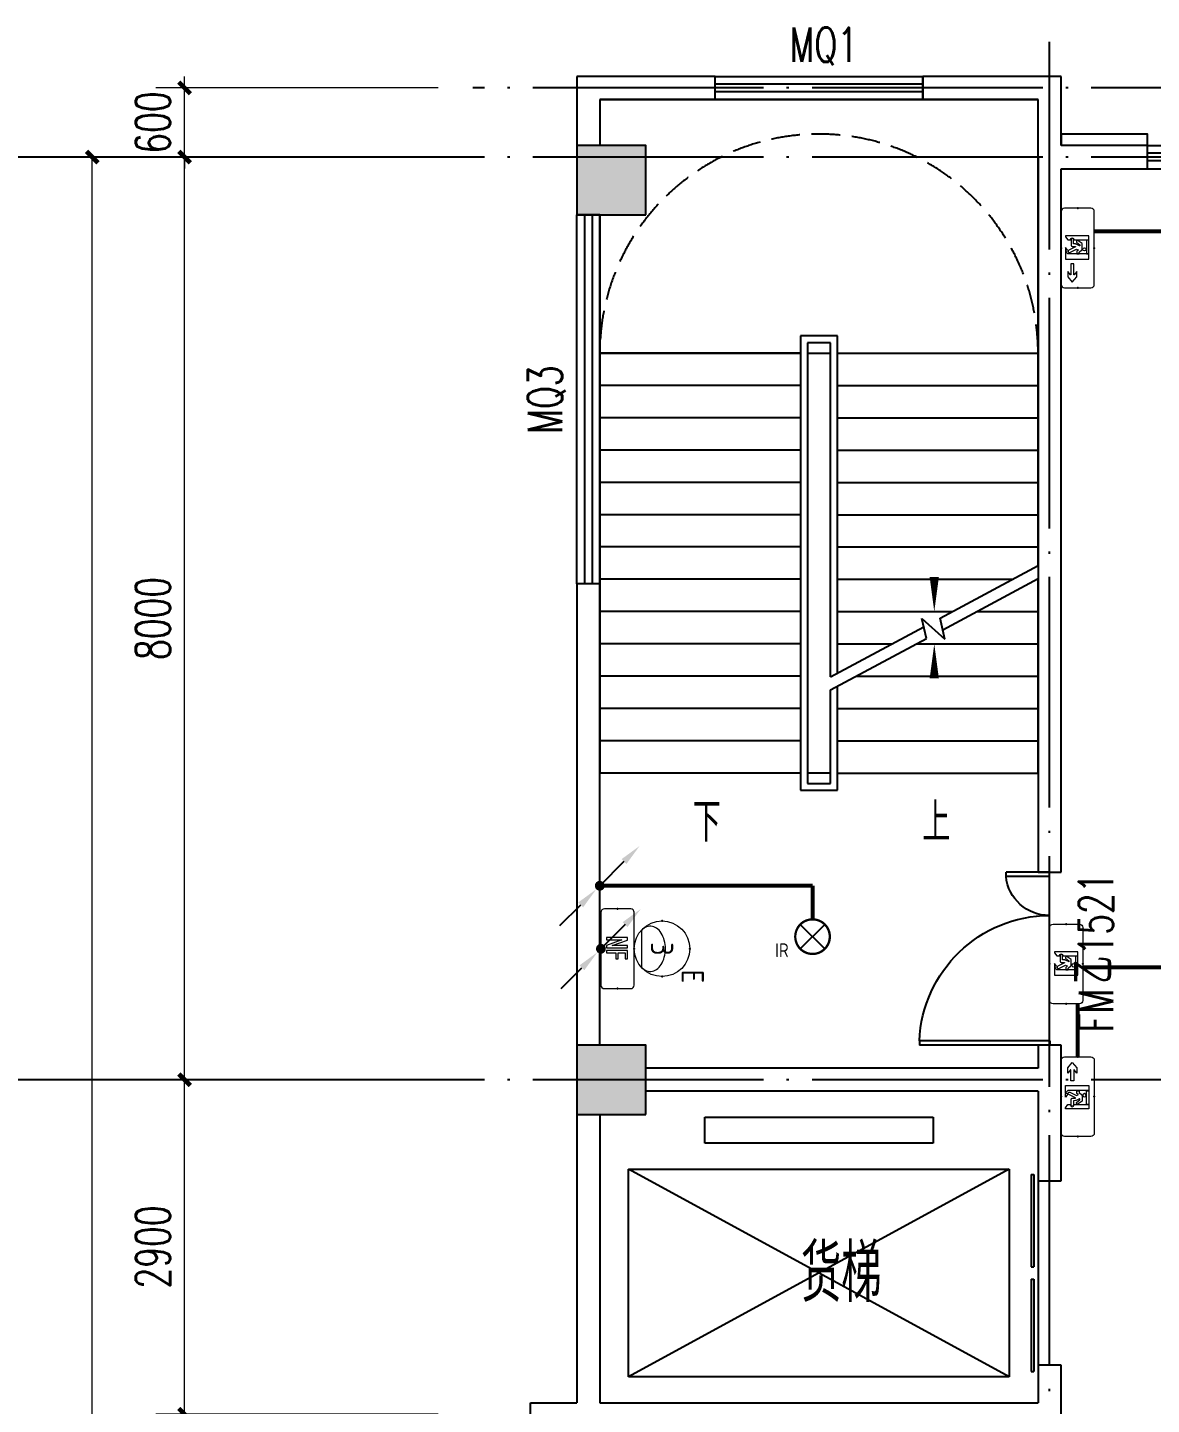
# Model space of a CAD drawing. Extents: x -124594 to 516503, y -3148 to 203159.
# Drawn here: x 264496 to 274241, y 107976 to 119915 of the extents above; entities that cross this region are included whole.
import ezdxf
from ezdxf.enums import TextEntityAlignment as Align

# ---------------------------------------------------------------- set-up
doc = ezdxf.new("R2010")
doc.units = 0
doc.header["$LTSCALE"] = 1000
doc.header["$MEASUREMENT"] = 0
doc.linetypes.add('DASH', pattern=[0.35, 0.25, -0.1])
doc.linetypes.add('DOTE', pattern=[2.42, 2, -0.2, 0.02, -0.2])
for name, color, linetype in [('AXIS', 3, 'Continuous'), ('COLUMN', 9, 'Continuous'), ('DIM_SYMB', 3, 'Continuous'), ('DOOR_FIRE', 4, 'Continuous'), ('DOOR_FIRE_TEXT', 7, 'Continuous'), ('EQUIP-消防', 3, 'Continuous'), ('EQUIP-照明', 3, 'Continuous'), ('J-AXIS-轴线', 1, 'DOTE'), ('J-DOOR-窗', 8, 'Continuous'), ('J-DOOR-门', 8, 'Continuous'), ('J-STAIR-楼梯', 142, 'Continuous'), ('J-STAIR-电梯', 142, 'Continuous'), ('J-WALL-墙体', 2, 'Continuous'), ('LWIRE', 4, 'Continuous'), ('PUB_HATCH', 8, 'Continuous'), ('PUB_TEXT', 7, 'Continuous'), ('WINDOW_TEXT', 7, 'Continuous'), ('WIRE-应急', 1, 'DASH'), ('WIRE-照明', 1, 'Continuous'), ('装饰柱', 7, 'Continuous')]:
    doc.layers.add(name, color=color, linetype=linetype)
doc.layers.add('建筑底图', color=8, linetype='Continuous', lineweight=5)
doc.styles.add('_TCH_DIM', font='SIMPLEX', dxfattribs={"bigfont": 'GBCBIG'})
doc.styles.add('_TCH_DIM_T3', font='SIMPLEX', dxfattribs={"width": 0.705882, "bigfont": 'GBCBIG'})
doc.styles.add('_TCH_WINDOW', font='SIMPLEX', dxfattribs={"height": 3.5, "bigfont": 'GBCBIG'})
doc.styles.add('_TEL_ATTDEF', font='GBENOR', dxfattribs={"width": 0.8, "height": 3, "bigfont": 'GBCBIG'})
doc.styles.add('_TEL_DIM', font='SIMPLEX', dxfattribs={"width": 0.8, "height": 3.5, "bigfont": 'HZTXT'})
doc.styles.add('HZ', font='simplex.shx', dxfattribs={"width": 0.7, "bigfont": 'hztxt.shx'})
doc.styles.get("Standard").update_dxf_attribs({"font": 'gbenor.shx', "bigfont": 'gbcbig.shx'})
doc.dimstyles.new('_TCH_ARCH&&100', dxfattribs={"dimtxt": 297.5, "dimasz": 100, "dimexe": 250, "dimexo": 300, "dimgap": 126.25, "dimtad": 1, "dimdec": 0, "dimzin": 0, "dimdsep": 46, "dimtxsty": '_TCH_DIM_T3', "dimblk": 'ARCHTICK', "dimcen": 0.09, "dimclrt": 7, "dimazin": 2, "dimtfac": 1, "dimtdec": 0, "dimtix": 1, "dimtmove": 2, "dimatfit": 3, "dimfxl": 1, "dimtolj": 1, "dimtzin": 0, "dimarcsym": 0})

# ---------------------------------------------------------------- blocks, each defined once
blk = doc.blocks.new('_ArchTick')
at = {"color": 0, "linetype": 'ByBlock', "const_width": 0.4}
blk.add_lwpolyline([(-0.5, -0.5), (0.5, 0.5)], dxfattribs=at)
blk = doc.blocks.new('*D240')
at = {"layer": 'AXIS', "color": 0, "lineweight": -2, "transparency": 16777216}
for p, q in [((268058, 118791), (264808, 118791)), ((265058, 94791), (265058, 118791)), ((268058, 94791), (264808, 94791))]:
    blk.add_line(p, q, dxfattribs=at)
at = {"layer": 'Defpoints', "color": 0, "transparency": 16777216}
for p in [(265058, 118791), (268358, 118791), (268358, 94791)]:
    blk.add_point(p, dxfattribs=at)
at = {"layer": 'AXIS', "color": 0, "lineweight": -2, "transparency": 16777216, "xscale": 100, "yscale": 100, "zscale": 100}
for p, rotation in [((265058, 118791), 90), ((265058, 94791), 270)]:
    blk.add_blockref('_ArchTick', p, dxfattribs=dict(at, rotation=rotation))
at = {"layer": 'AXIS', "color": 7, "transparency": 16777216, "insert": (264783, 106791), "char_height": 297.5, "attachment_point": 5, "rotation": 90, "style": '_TCH_DIM_T3'}
blk.add_mtext('\\A1;24000', dxfattribs=at)
blk = doc.blocks.new('*D245')
at = {"layer": 'AXIS', "color": 0, "lineweight": -2, "transparency": 16777216}
for p, q in [((268058, 110791), (265608, 110791)), ((265858, 107891), (265858, 110791)), ((268058, 107891), (265608, 107891))]:
    blk.add_line(p, q, dxfattribs=at)
at = {"layer": 'Defpoints', "color": 0, "transparency": 16777216}
for p in [(265858, 110791), (268358, 110791), (268358, 107891)]:
    blk.add_point(p, dxfattribs=at)
at = {"layer": 'AXIS', "color": 0, "lineweight": -2, "transparency": 16777216, "xscale": 100, "yscale": 100, "zscale": 100}
for p, rotation in [((265858, 110791), 90), ((265858, 107891), 270)]:
    blk.add_blockref('_ArchTick', p, dxfattribs=dict(at, rotation=rotation))
at = {"layer": 'AXIS', "color": 7, "transparency": 16777216, "insert": (265583, 109341), "char_height": 297.5, "attachment_point": 5, "rotation": 90, "style": '_TCH_DIM_T3'}
blk.add_mtext('\\A1;2900', dxfattribs=at)
blk = doc.blocks.new('*D246')
at = {"layer": 'AXIS', "color": 0, "lineweight": -2, "transparency": 16777216}
for p, q in [((268058, 118791), (265608, 118791)), ((265858, 110791), (265858, 118791)), ((268058, 110791), (265608, 110791))]:
    blk.add_line(p, q, dxfattribs=at)
at = {"layer": 'Defpoints', "color": 0, "transparency": 16777216}
for p in [(265858, 118791), (268358, 118791), (268358, 110791)]:
    blk.add_point(p, dxfattribs=at)
at = {"layer": 'AXIS', "color": 0, "lineweight": -2, "transparency": 16777216, "xscale": 100, "yscale": 100, "zscale": 100}
for p, rotation in [((265858, 118791), 90), ((265858, 110791), 270)]:
    blk.add_blockref('_ArchTick', p, dxfattribs=dict(at, rotation=rotation))
at = {"layer": 'AXIS', "color": 7, "transparency": 16777216, "insert": (265583, 114791), "char_height": 297.5, "attachment_point": 5, "rotation": 90, "style": '_TCH_DIM_T3'}
blk.add_mtext('\\A1;8000', dxfattribs=at)
blk = doc.blocks.new('*D247')
at = {"layer": 'AXIS', "color": 0, "lineweight": -2, "transparency": 16777216}
for p, q in [((268058, 119391), (265608, 119391)), ((265858, 119391), (265858, 119491)), ((265858, 118791), (265858, 119391)), ((268058, 118791), (265608, 118791)), ((265858, 118791), (265858, 118691))]:
    blk.add_line(p, q, dxfattribs=at)
at = {"layer": 'Defpoints', "color": 0, "transparency": 16777216}
for p in [(265858, 119391), (268358, 119391), (268358, 118791)]:
    blk.add_point(p, dxfattribs=at)
at = {"layer": 'AXIS', "color": 0, "lineweight": -2, "transparency": 16777216, "xscale": 100, "yscale": 100, "zscale": 100}
for p, rotation in [((265858, 119391), 270), ((265858, 118791), 90)]:
    blk.add_blockref('_ArchTick', p, dxfattribs=dict(at, rotation=rotation))
at = {"layer": 'AXIS', "color": 7, "transparency": 16777216, "insert": (265583, 119091), "char_height": 297.5, "attachment_point": 5, "rotation": 90, "style": '_TCH_DIM_T3'}
blk.add_mtext('\\A1;600', dxfattribs=at)
blk = doc.blocks.new('_FZH')
blk.add_lwpolyline([(-0.5, -0.5), (0.5, -0.5), (0.5, 0.5), (-0.5, 0.5)], close=True)
at = {"layer": 'PUB_HATCH'}
blk.add_solid([(-0.5, -0.5), (0.5, -0.5), (-0.5, 0.5), (0.5, 0.5)], dxfattribs=at)
blk = doc.blocks.new('$TCHSYS$WIN2D')
for p, q in [((-0.5, 0.5), (0.5, 0.5)), ((-0.5, 0.5), (-0.5, -0.5)), ((0.5, 0.5), (0.5, -0.5)), ((0.5, 0.1667), (-0.5, 0.1667)), ((0.5, -0.1667), (-0.5, -0.1667)), ((-0.5, -0.5), (0.5, -0.5))]:
    blk.add_line(p, q)
blk = doc.blocks.new('$DorLib2D$00000225')
at = {"color": 0}
for p, q in [((0.475, -0.0014), (0.475, 0.7521)), ((0.475, 0.7521), (0.5, 0.7521)), ((0.5, -0.0014), (0.5, 0.7521)), ((-0.5, 0), (-0.5, 0.252)), ((-0.475, 0.252), (-0.5, 0.252)), ((-0.475, 0), (-0.475, 0.252)), ((-0.475, 0), (-0.5, 0)), ((0.475, -0.0014), (0.5, -0.0014))]:
    blk.add_line(p, q, dxfattribs=at)
for centre, radius, start, end in [((0.5046, -0.0019), 0.7546, 92.24927, 179.72377), ((-0.5008, 0.0026), 0.2508, 359.78987, 84.09744)]:
    blk.add_arc(centre, radius, start, end, dxfattribs=at)
blk = doc.blocks.new('$DORLIB2D$00000127')
at = {"color": 0}
for points in [[(-0.5333, 0.7949), (-0.5333, 0.6904)], [(-0.0333, 0.7949), (-0.5333, 0.7949)], [(-0.0333, 0.7949), (-0.0333, 0.6904)], [(0.5333, 0.7949), (0.0333, 0.7949)], [(0.0333, 0.7949), (0.0333, 0.6904)], [(0.5333, 0.7949), (0.5333, 0.6904)], [(-0.0333, 0.6904), (-0.5333, 0.6904)], [(0.5333, 0.6904), (0.0333, 0.6904)], [(0.5, 0.5), (-0.5, 0.5)]]:
    blk.add_lwpolyline(points, dxfattribs=at)
blk = doc.blocks.new('$equip_U$00000087(cyquan-PC)')
at = {"lineweight": 0}
blk.add_lwpolyline([(-0.658, 0), (0.658, 0, 0.414214), (0.72, 0.062), (0.72, 0.538, 0.414213), (0.658, 0.6), (-0.658, 0.6, 0.414214), (-0.72, 0.538, 0), (-0.72, 0.062, 0.414245), (-0.658, 0, 18481.445439)], format="xyb", dxfattribs=at)
for points in [[(-0.108, 0.508), (-0.108, 0.131), (-0.066, 0.089), (-0.201, 0.089), (-0.201, 0.51), (-0.11, 0.51, -0.414214)], [(-0.102, 0.468, -0.414214), (-0.104, 0.47), (-0.104, 0.508, -0.414214), (-0.102, 0.51), (0.138, 0.51, -0.414214), (0.14, 0.508), (0.14, 0.47, -0.414214), (0.138, 0.468)], [(0.22, 0.089), (0.204, 0.089), (0.145, 0.131), (0.145, 0.182), (0.153, 0.182, 1), (0.153, 0.241), (0.145, 0.241), (0.145, 0.508, -0.414214), (0.147, 0.51), (0.22, 0.51)], [(-0.104, 0.334, -0.414214), (-0.102, 0.336), (-0.075, 0.336), (-0.034, 0.385, -0.221695), (-0.018, 0.392), (0.073, 0.392, -0.235469), (0.08, 0.389), (0.132, 0.32, -1), (0.098, 0.296), (0.057, 0.35), (0.046, 0.35, 0.542956), (0.042, 0.344), (0.07, 0.281, -0.096289), (0.073, 0.268), (0.074, 0.232), (0.153, 0.232, -1), (0.153, 0.19), (0.05, 0.19, -0.404026), (0.029, 0.211), (0.027, 0.267, 0.774283), (0.023, 0.268), (-0.039, 0.148, -1), (-0.08, 0.169), (-0.019, 0.289), (-0.031, 0.318, 0.554309), (-0.038, 0.319), (-0.057, 0.297, -0.221695), (-0.062, 0.294), (-0.102, 0.294, -0.414214), (-0.104, 0.296)], [(0.01, 0.089), (-0.055, 0.089, -0.912194), (-0.025, 0.119)]]:
    blk.add_lwpolyline(points, format="xyb", close=True, dxfattribs=at)
blk.add_circle((-0.024, 0.43), 0.0295, dxfattribs=at)
for p in [(0, 0.6), (-0.72, 0.3), (0.72, 0.3), (0, 0)]:
    blk.add_point(p)
at = {"color": 7, "style": '_TEL_DIM', "flags": 1}
for tag in ['A', 'REMARK']:
    blk.add_attdef(tag, text='', height=0.00002, dxfattribs=at).set_placement((0, 0), align=Align.MIDDLE_CENTER)
blk = doc.blocks.new('$equip_U$00000076(OW7S4Z35Z8O8O2W)')
at = {"xscale": 1.59999999999984, "yscale": 1.59999999999984, "zscale": 1.59999999999984}
blk.add_blockref('$equip_U$00000087(cyquan-PC)', (0, 0), dxfattribs=at)
at = {"color": 7, "style": '_TEL_DIM', "flags": 1}
blk.add_attdef('A', text='', height=0.0000333, dxfattribs=at).set_placement((0, 0), align=Align.MIDDLE_CENTER)
blk = doc.blocks.new('$equip_U$00000090(cyquan-PC)')
at = {"lineweight": 0}
blk.add_lwpolyline([(-0.658, 0), (0.658, 0, 0.414214), (0.72, 0.062), (0.72, 0.538, 0.414213), (0.658, 0.6), (-0.658, 0.6, 0.414214), (-0.72, 0.538, 0), (-0.72, 0.062, 0.414245), (-0.658, 0, 18481.445439)], format="xyb", dxfattribs=at)
for points in [[(-0.22, 0.08), (-0.204, 0.08), (-0.145, 0.122), (-0.145, 0.172), (-0.153, 0.172, -1), (-0.153, 0.231), (-0.145, 0.231), (-0.145, 0.499, 0.414214), (-0.147, 0.501), (-0.22, 0.501)], [(0.102, 0.459, 0.414214), (0.104, 0.461), (0.104, 0.499, 0.414214), (0.102, 0.501), (-0.138, 0.501, 0.414214), (-0.14, 0.499), (-0.14, 0.461, 0.414214), (-0.138, 0.459)], [(0.108, 0.499), (0.108, 0.122), (0.066, 0.08), (0.201, 0.08), (0.201, 0.501), (0.11, 0.501, 0.414214)], [(0.104, 0.325, 0.414214), (0.102, 0.327), (0.075, 0.327), (0.034, 0.375, 0.221695), (0.018, 0.383), (-0.073, 0.383, 0.235469), (-0.08, 0.379), (-0.132, 0.31, 1), (-0.098, 0.286), (-0.057, 0.341), (-0.046, 0.341, -0.542956), (-0.042, 0.335), (-0.07, 0.271, 0.096289), (-0.073, 0.258), (-0.074, 0.223), (-0.153, 0.223, 1), (-0.153, 0.181), (-0.05, 0.181, 0.404026), (-0.029, 0.201), (-0.027, 0.258, -0.774283), (-0.023, 0.259), (0.039, 0.138, 1), (0.08, 0.159), (0.019, 0.279), (0.031, 0.308, -0.554309), (0.038, 0.309), (0.057, 0.287, 0.221695), (0.062, 0.285), (0.102, 0.285, 0.414214), (0.104, 0.287)], [(0.519, 0.119), (0.618, 0.201), (0.519, 0.284), (0.423, 0.284), (0.484, 0.233, -0.700208), (0.483, 0.229), (0.287, 0.229), (0.287, 0.174), (0.483, 0.174, -0.700208), (0.484, 0.17), (0.423, 0.119)], [(-0.01, 0.08), (0.055, 0.08, 0.912194), (0.025, 0.109)]]:
    blk.add_lwpolyline(points, format="xyb", close=True, dxfattribs=at)
blk.add_circle((0.024, 0.421), 0.0295, dxfattribs=at)
for p in [(0, 0.6), (-0.72, 0.3), (0.72, 0.3), (0, 0)]:
    blk.add_point(p)
at = {"color": 7, "style": '_TEL_DIM', "flags": 1}
for tag in ['A', 'REMARK']:
    blk.add_attdef(tag, text='', height=0.00002, dxfattribs=at).set_placement((0, 0), align=Align.MIDDLE_CENTER)
blk = doc.blocks.new('$equip_U$00000079(OW7S4Z35Z8O8O2W)')
at = {"xscale": -1.59999999999984, "yscale": 1.59999999999984, "zscale": 1.59999999999984}
blk.add_blockref('$equip_U$00000090(cyquan-PC)', (0, 0), dxfattribs=at)
at = {"color": 7, "style": '_TEL_DIM', "flags": 1}
blk.add_attdef('A', text='', height=0.0000333, dxfattribs=at).set_placement((0, 0), align=Align.MIDDLE_CENTER)
blk = doc.blocks.new('$equip_U$00000091(cyquan-PC)')
at = {"lineweight": 0}
for p, q in [((0.031, 0.482), (0.031, 0.098)), ((0.183, 0.482), (0.031, 0.482)), ((0.072, 0.44), (0.183, 0.44)), ((0.072, 0.314), (0.072, 0.44)), ((0.183, 0.314), (0.072, 0.314)), ((0.072, 0.271), (0.183, 0.271)), ((0.072, 0.098), (0.072, 0.271)), ((0.183, 0.44), (0.183, 0.482)), ((0.183, 0.271), (0.183, 0.314)), ((0.031, 0.098), (0.072, 0.098))]:
    blk.add_line(p, q, dxfattribs=at)
blk.add_lwpolyline([(-0.658, 0), (0.658, 0, 0.414214), (0.72, 0.062), (0.72, 0.538, 0.414213), (0.658, 0.6), (-0.658, 0.6, 0.414214), (-0.72, 0.538, 0), (-0.72, 0.062, 0.414245), (-0.658, 0, 18481.445439)], format="xyb", dxfattribs=at)
blk.add_lwpolyline([(-0.203, 0.482), (-0.203, 0.098), (-0.162, 0.098), (-0.162, 0.377), (-0.16, 0.377), (-0.061, 0.098), (-0.016, 0.098), (-0.016, 0.482), (-0.057, 0.482), (-0.057, 0.204), (-0.059, 0.204), (-0.158, 0.482)], close=True, dxfattribs=at)
for p in [(0, 0.6), (-0.72, 0.3), (0.72, 0.3), (0, 0)]:
    blk.add_point(p)
at = {"color": 7, "style": '_TEL_DIM', "flags": 1}
for tag in ['A', 'REMARK']:
    blk.add_attdef(tag, text='', height=0.00002, dxfattribs=at).set_placement((0, 0), align=Align.MIDDLE_CENTER)
blk = doc.blocks.new('$equip_U$00000078(OW7S4Z35Z8O8O2W)')
at = {"xscale": 1.59999999999984, "yscale": 1.59999999999984, "zscale": 1.59999999999984}
blk.add_blockref('$equip_U$00000091(cyquan-PC)', (0, 0), dxfattribs=at)
at = {"color": 7, "style": '_TEL_DIM', "flags": 1}
blk.add_attdef('A', text='', height=0.0000333, dxfattribs=at).set_placement((0, 0), align=Align.MIDDLE_CENTER)
blk = doc.blocks.new('$equip_U$00000137(cyquan-PC)')
at = {"color": 253, "lineweight": 0}
for p, q in [((-0.254, 0.504), (-0.283, 0.487)), ((-0.222, 0.519), (-0.254, 0.504)), ((-0.188, 0.532), (-0.222, 0.519)), ((-0.153, 0.543), (-0.188, 0.532)), ((-0.116, 0.552), (-0.153, 0.543)), ((-0.078, 0.558), (-0.116, 0.552)), ((-0.039, 0.562), (-0.078, 0.558)), ((0, 0.563), (-0.039, 0.562)), ((0.039, 0.562), (0, 0.563)), ((0.078, 0.558), (0.039, 0.562)), ((0.116, 0.552), (0.078, 0.558)), ((0.153, 0.543), (0.116, 0.552)), ((0.188, 0.532), (0.153, 0.543)), ((0.222, 0.519), (0.188, 0.532)), ((0.254, 0.504), (0.222, 0.519)), ((0.283, 0.487), (0.254, 0.504)), ((-0.405, 0.328), (-0.409, 0.302)), ((-0.409, 0.302), (-0.408, 0.276)), ((-0.408, 0.276), (-0.404, 0.25)), ((-0.398, 0.353), (-0.405, 0.328)), ((-0.404, 0.25), (-0.396, 0.224)), ((-0.387, 0.378), (-0.398, 0.353)), ((-0.373, 0.402), (-0.387, 0.378)), ((-0.355, 0.426), (-0.373, 0.402)), ((-0.334, 0.448), (-0.355, 0.426)), ((-0.31, 0.468), (-0.334, 0.448)), ((-0.283, 0.487), (-0.31, 0.468)), ((0.31, 0.468), (0.283, 0.487)), ((0.334, 0.448), (0.31, 0.468)), ((0.355, 0.426), (0.334, 0.448)), ((0.373, 0.402), (0.355, 0.426)), ((0.387, 0.378), (0.373, 0.402)), ((0.398, 0.353), (0.387, 0.378)), ((0.396, 0.224), (0.404, 0.25)), ((0.405, 0.328), (0.398, 0.353)), ((0.404, 0.25), (0.408, 0.276)), ((0.409, 0.302), (0.405, 0.328)), ((0.408, 0.276), (0.409, 0.302)), ((-0.396, 0.224), (-0.385, 0.199)), ((-0.385, 0.199), (-0.37, 0.175)), ((-0.37, 0.175), (-0.352, 0.152)), ((-0.352, 0.152), (-0.33, 0.131)), ((-0.33, 0.131), (0.33, 0.131)), ((0.33, 0.131), (0.352, 0.152)), ((0.352, 0.152), (0.37, 0.175)), ((0.37, 0.175), (0.385, 0.199)), ((0.385, 0.199), (0.396, 0.224))]:
    blk.add_line(p, q, dxfattribs=at)
at = {"lineweight": 0}
blk.add_circle((0, 0.502), 0.502, dxfattribs=at)
for p in [(0, 1.005), (-0.502, 0.502), (0.502, 0.502)]:
    blk.add_point(p)
at = {"color": 7, "style": '_TEL_DIM'}
blk.add_attdef('$TEXT$', text='', height=0.4, dxfattribs=at).set_placement((0.5, 1.056), align=Align.MIDDLE_CENTER)
at = {"color": 7, "lineweight": 0, "style": '_TEL_DIM'}
blk.add_attdef('3', text='', height=0.4, dxfattribs=at).set_placement((0.002, 0.502), align=Align.MIDDLE_CENTER)
at = {"color": 7, "style": '_TEL_DIM', "flags": 1}
for tag in ['A', 'REMARK']:
    blk.add_attdef(tag, text='', height=0.00002, dxfattribs=at).set_placement((0, 0), align=Align.MIDDLE_CENTER)
blk = doc.blocks.new('$equip_U$00000082(OW7S4Z35Z8O8O2W)')
ref = blk.add_blockref('$equip_U$00000137(cyquan-PC)', (0, -0.804), dxfattribs=dict(xscale=1.59999999999984, yscale=1.59999999999984, zscale=1.59999999999984))
ref.add_attrib('3', '3', dxfattribs={"color": 7, "lineweight": 0, "height": 0.64, "style": '_TEL_ATTDEF'}).set_placement((0.004, 0), align=Align.MIDDLE_CENTER)
ref.add_attrib('$TEXT$', 'E', dxfattribs={"color": 7, "height": 0.64, "style": '_TEL_ATTDEF'}).set_placement((0.799, 0.886), align=Align.MIDDLE_CENTER)
at = {"color": 7, "style": '_TEL_DIM', "flags": 1}
blk.add_attdef('A', text='', height=0.0000333, dxfattribs=at).set_placement((0, 0), align=Align.MIDDLE_CENTER)
blk = doc.blocks.new('$equip$00002530')
for p, q in [((-0.354, 0.354), (0.354, -0.354)), ((0.354, 0.354), (-0.354, -0.354))]:
    blk.add_line(p, q)
at = {"const_width": 0.0667}
blk.add_lwpolyline([(0, 0.5, -1), (0, -0.5, -1), (0, 0.5, -2.479085)], format="xyb", dxfattribs=at)
blk.add_circle((0, 0), 0.5)
for p in [(0, 0.5), (-0.5, 0), (0.5, 0), (0, -0.5)]:
    blk.add_point(p)
at = {"color": 7, "style": '_TEL_DIM', "flags": 1}
blk.add_attdef('A', text='', height=0.00002, dxfattribs=at).set_placement((0, 0), align=Align.MIDDLE_CENTER)
at = {"color": 7, "style": '_TEL_DIM'}
blk.add_attdef('$TEXT$', text='', height=0.4, dxfattribs=at).set_placement((0.887, -0.396), align=Align.MIDDLE_CENTER)
blk = doc.blocks.new('$TelecSys$00000081')
for p, q in [((0.104, 0.104), (0.104, 0.104)), ((-0.104, -0.104), (-0.104, -0.104)), ((-1.15, -1.15), (-0.55, -0.55))]:
    blk.add_line(p, q)
at = {"const_width": 0.142}
blk.add_lwpolyline([(0.071, 0, 1), (-0.071, 0, 1)], format="xyb", close=True, dxfattribs=at)
blk.add_solid([(-0.62, -0.48), (-0.48, -0.62), (-0.1, -0.1)])
at = {"width": 0.8, "flags": 9}
blk.add_attdef('A', (0, 0), '', height=0.00002, rotation=180, dxfattribs=at)
blk = doc.blocks.new('$TelecSys$00000079')
for p, q in [((0.7, 0.7), (0, 0)), ((0.104, 0.104), (0.104, 0.104)), ((-0.104, -0.104), (-0.104, -0.104))]:
    blk.add_line(p, q)
at = {"const_width": 0.142}
blk.add_lwpolyline([(-0.071, 0, 1), (0.071, 0, 1)], format="xyb", close=True, dxfattribs=at)
blk.add_solid([(0.63, 0.77), (0.77, 0.63), (1.15, 1.15)])
at = {"width": 0.8, "flags": 9}
blk.add_attdef('A', (0, 0), '', height=0.00002, dxfattribs=at)
blk = doc.blocks.new('HASGGEWS')
at = {"layer": 'AXIS', "color": 8}
for p, q in [((268358.3, 118790.8), (264358.3, 118790.8)), ((268358.3, 110790.8), (264358.3, 110790.8))]:
    blk.add_line(p, q, dxfattribs=at)
at = {"layer": 'DIM_SYMB', "color": 8}
for points in [[(270358.3, 113310.8, 0, 0, 0), (270358.3, 118190.8, 0, 0, 0), (272358.3, 118190.8, 0, 0, 0), (272358.3, 114850.8, 0, 80, 0), (272358.3, 115150.8, 0, 0, 0)], [(272358.3, 113310.8, 0, 0, 0), (272358.3, 114570.8, 0, 80, 0), (272358.3, 114270.8, 0, 0, 0)]]:
    blk.add_lwpolyline(points, format="xyseb", dxfattribs=at)
at = {"layer": 'J-AXIS-轴线', "color": 8}
for p, q in [((273358.3, 93790.8), (273358.3, 119790.8)), ((316858.3, 119390.8), (268358.3, 119390.8)), ((316858.3, 118790.8), (268358.3, 118790.8)), ((316858.3, 110790.8), (268358.3, 110790.8))]:
    blk.add_line(p, q, dxfattribs=at)
at = {"layer": 'J-STAIR-楼梯', "color": 8}
for p, q in [((273258.3, 119290.8), (269458.3, 119290.8)), ((269458.3, 119290.8), (269458.3, 118890.8)), ((273258.3, 117090.8), (273258.3, 119290.8)), ((269458.3, 118290.8), (269458.3, 117090.8)), ((271518.3, 117240.8), (271198.3, 117240.8)), ((271198.3, 117240.8), (271198.3, 113300.8)), ((271518.3, 114317.2), (271518.3, 117240.8)), ((271458.3, 117180.8), (271258.3, 117180.8)), ((271258.3, 117180.8), (271258.3, 113360.8)), ((271458.3, 114285), (271458.3, 117180.8)), ((269458.3, 117090.8), (269458.3, 113450.8)), ((271198.3, 117090.8), (269458.3, 117090.8)), ((269458.3, 117090.8), (271198.3, 117090.8)), ((271258.3, 117090.8), (271258.3, 113450.8)), ((271258.3, 117090.8), (271458.3, 117090.8)), ((271458.3, 114285), (271458.3, 117090.8)), ((271518.3, 117090.8), (273258.3, 117090.8)), ((271518.3, 117090.8), (273258.3, 117090.8)), ((273258.3, 115250), (273258.3, 117090.8)), ((271198.3, 116810.8), (269458.3, 116810.8)), ((271518.3, 116810.8), (273258.3, 116810.8)), ((271198.3, 116530.8), (269458.3, 116530.8)), ((271518.3, 116530.8), (273258.3, 116530.8)), ((271198.3, 116250.8), (269458.3, 116250.8)), ((271518.3, 116250.8), (273258.3, 116250.8)), ((271198.3, 115970.8), (269458.3, 115970.8)), ((271518.3, 115970.8), (273258.3, 115970.8)), ((271198.3, 115690.8), (269458.3, 115690.8)), ((271518.3, 115690.8), (273258.3, 115690.8)), ((271198.3, 115410.8), (269458.3, 115410.8)), ((271518.3, 115410.8), (273258.3, 115410.8)), ((272408.1, 114794.2), (273258.3, 115250)), ((271198.3, 115130.8), (269458.3, 115130.8)), ((271518.3, 115130.8), (273035.9, 115130.8)), ((272431.7, 114693.4), (273258.3, 115136.6)), ((273247.6, 115130.8), (273258.3, 115130.8)), ((273258.3, 113450.8), (273258.3, 115136.6)), ((271198.3, 114850.8), (269458.3, 114850.8)), ((271518.3, 114850.8), (272513.6, 114850.8)), ((272725.3, 114850.8), (273258.3, 114850.8)), ((272291, 114617.9), (272250.2, 114791.7)), ((272250.2, 114791.7), (272450.7, 114612.4)), ((272450.7, 114612.4), (272408.1, 114794.2)), ((271458.3, 114285), (272267.3, 114718.7)), ((271458.3, 114171.6), (272291, 114617.9)), ((271198.3, 114570.8), (269458.3, 114570.8)), ((271518.3, 114570.8), (271991.4, 114570.8)), ((272203, 114570.8), (273258.3, 114570.8)), ((271198.3, 114290.8), (269458.3, 114290.8)), ((271680.7, 114290.8), (273258.3, 114290.8)), ((271458.3, 113450.8), (271458.3, 114171.6)), ((271458.3, 113360.8), (271458.3, 114171.6)), ((271518.3, 113300.8), (271518.3, 114203.7)), ((271198.3, 114010.8), (269458.3, 114010.8)), ((271518.3, 114010.8), (273258.3, 114010.8)), ((271198.3, 113730.8), (269458.3, 113730.8)), ((271518.3, 113730.8), (273258.3, 113730.8)), ((271198.3, 113450.8), (269458.3, 113450.8)), ((271458.3, 113450.8), (271258.3, 113450.8)), ((271518.3, 113450.8), (273258.3, 113450.8)), ((271198.3, 113300.8), (271518.3, 113300.8)), ((271258.3, 113360.8), (271458.3, 113360.8))]:
    blk.add_line(p, q, dxfattribs=at)
at = {"layer": 'J-STAIR-楼梯', "color": 8, "linetype": 'DASH'}
blk.add_arc((271358.3, 117090.8), 1900, 0, 180, dxfattribs=at)
at = {"layer": 'J-STAIR-电梯', "color": 8}
for p, q in [((270368.3, 110240.8), (270368.3, 110465.8)), ((270368.3, 110465.8), (272348.3, 110465.8)), ((272348.3, 110465.8), (272348.3, 110240.8)), ((272348.3, 110240.8), (270368.3, 110240.8)), ((269708.3, 108215.8), (269708.3, 110015.8)), ((269708.3, 110015.8), (273008.3, 110015.8)), ((273008.3, 110015.8), (269708.3, 108215.8)), ((273008.3, 108215.8), (269708.3, 110015.8)), ((273008.3, 110015.8), (273008.3, 108215.8)), ((273008.3, 108215.8), (269708.3, 108215.8))]:
    blk.add_line(p, q, dxfattribs=at)
at = {"layer": 'J-WALL-墙体', "color": 8}
for p, q in [((270458.3, 119490.8), (269258.3, 119490.8)), ((269258.3, 119490.8), (269258.3, 118890.8)), ((270458.3, 119290.8), (270458.3, 119490.8)), ((273458.3, 119490.8), (272258.3, 119490.8)), ((272258.3, 119490.8), (272258.3, 119290.8)), ((273458.3, 118890.8), (273458.3, 119490.8)), ((269458.3, 119290.8), (270458.3, 119290.8)), ((269458.3, 119290.8), (269458.3, 118890.8)), ((272258.3, 119290.8), (273258.3, 119290.8)), ((273258.3, 118790.8), (273258.3, 119290.8)), ((273258.3, 118790.8), (273258.3, 112590.8)), ((274208.3, 118890.8), (273458.3, 118890.8)), ((274208.3, 118690.8), (274208.3, 118890.8)), ((273458.3, 118690.8), (274208.3, 118690.8)), ((273458.3, 112590.8), (273458.3, 118690.8)), ((269458.3, 115090.8), (269258.3, 115090.8)), ((269258.3, 115090.8), (269258.3, 111090.8)), ((269458.3, 111090.8), (269458.3, 115090.8)), ((273258.3, 112590.8), (273458.3, 112590.8)), ((273458.3, 111090.8), (273258.3, 111090.8)), ((273258.3, 111090.8), (273258.3, 110890.8)), ((273458.3, 110790.8), (273458.3, 111090.8)), ((273258.3, 110890.8), (269858.3, 110890.8)), ((273258.3, 110690.8), (269858.3, 110690.8)), ((273258.3, 110690.8), (273258.3, 109915.8)), ((273458.3, 109915.8), (273458.3, 110790.8)), ((269258.3, 110490.8), (269258.3, 107990.8)), ((269458.3, 110490.8), (269458.3, 107990.8)), ((273258.3, 109915.8), (273458.3, 109915.8)), ((273458.3, 108315.8), (273258.3, 108315.8)), ((273258.3, 108315.8), (273258.3, 107990.8)), ((273458.3, 107890.8), (273458.3, 108315.8)), ((268858.3, 107990.8), (269258.3, 107990.8)), ((268858.3, 106490.8), (268858.3, 107990.8)), ((269458.3, 107990.8), (273258.3, 107990.8))]:
    blk.add_line(p, q, dxfattribs=at)
at = {"layer": '装饰柱', "color": 8}
blk.add_lwpolyline([(274208.3, 118890.8), (274208.3, 118990.8), (273458.3, 118990.8), (273458.3, 118890.8)], dxfattribs=at)
at = {"layer": 'COLUMN', "color": 8, "xscale": 600, "yscale": 600, "zscale": 600, "rotation": 90}
for p in [(269558.3, 118590.8), (269558.3, 110790.8)]:
    blk.add_blockref('_FZH', p, dxfattribs=at)
at = {"layer": 'DOOR_FIRE', "color": 8, "xscale": -1500, "yscale": 1500, "zscale": 200, "rotation": 90}
blk.add_blockref('$DorLib2D$00000225', (273358.3, 111840.8), dxfattribs=at)
at = {"layer": 'J-DOOR-窗', "color": 8}
ref = blk.add_blockref('$TCHSYS$WIN2D', (271358.3, 119390.8), dxfattribs=dict(at, xscale=-1800, yscale=200, zscale=200, rotation=180))
ref.add_attrib('A', 'MQ1', (271103.3, 119617), dxfattribs={"layer": 'WINDOW_TEXT', "color": 8, "height": 297.5, "style": '_TCH_WINDOW', "width": 0.705882})
ref = blk.add_blockref('$TCHSYS$WIN2D', (274808.3, 118790.8), dxfattribs=dict(at, xscale=-1200, yscale=200, zscale=200, rotation=180))
ref.add_attrib('A', 'C1229', (274358.3, 119017), dxfattribs={"layer": 'WINDOW_TEXT', "color": 8, "height": 297.5, "style": '_TCH_WINDOW', "width": 0.705882})
ref = blk.add_blockref('$TCHSYS$WIN2D', (269358.3, 116690.8), dxfattribs=dict(at, xscale=-3200, yscale=200, zscale=200, rotation=270))
ref.add_attrib('A', 'MQ3', (269132.1, 116390.8), dxfattribs={"layer": 'WINDOW_TEXT', "color": 8, "height": 297.5, "rotation": 90, "style": '_TCH_WINDOW', "width": 0.705882})
at = {"layer": 'J-DOOR-门', "color": 8, "xscale": 1600, "yscale": 200, "zscale": 200, "rotation": 90}
blk.add_blockref('$DORLIB2D$00000127', (273358.3, 109115.8), dxfattribs=at)
at = {"layer": 'DIM_SYMB', "color": 7, "style": '_TCH_DIM'}
for s, p in [('下', (270263.4, 112855.8)), ('上', (272254.1, 112855.8))]:
    blk.add_text(s, height=337.6, dxfattribs=at).set_placement(p)
at = {"layer": 'DOOR_FIRE_TEXT', "color": 8, "style": '_TCH_WINDOW', "width": 0.705882}
for s, p in [('1521', (273908.3, 111868.7)), ('FM', (273908.3, 111202.9))]:
    blk.add_text(s, height=297.5, rotation=90, dxfattribs=at).set_placement(p)
at = {"layer": 'DOOR_FIRE_TEXT', "color": 8, "style": '_TCH_WINDOW'}
blk.add_text('乙', height=337.6, rotation=90, dxfattribs=at).set_placement((273908.3, 111622.9))
at = {"layer": 'PUB_TEXT', "color": 8, "style": 'HZ', "width": 0.7}
blk.add_text('货梯', height=500, dxfattribs=at).set_placement((271201.6, 108864.5))
at = {"layer": 'AXIS', "color": 8}
for p1, p2, distance, picture, middle in [((268358.3, 118790.8), (268358.3, 119390.8), 2500, '*D247', (265583.3, 119090.8)), ((268358.3, 94790.8), (268358.3, 118790.8), 3300, '*D240', (264783.3, 106790.8)), ((268358.3, 110790.8), (268358.3, 118790.8), 2500, '*D246', (265583.3, 114790.8)), ((268358.3, 107890.8), (268358.3, 110790.8), 2500, '*D245', (265583.3, 109340.8))]:
    dim = blk.add_aligned_dim(p1=p1, p2=p2, distance=distance, dimstyle='_TCH_ARCH&&100', dxfattribs=at)
    dim.commit()
    dim.dimension.update_dxf_attribs({"geometry": picture, "text_midpoint": middle})

msp = doc.modelspace()

# ---------------------------------------------------------------- linework, layer by layer
at = {"layer": 'WIRE-应急', "const_width": 35}
for points in [[(277513, 118147), (273746, 118147)], [(274560, 111766), (273646, 111766)], [(273602, 110990), (273602, 111450)]]:
    msp.add_lwpolyline(points, dxfattribs=at)
at = {"layer": 'WIRE-照明', "const_width": 35}
for points in [[(271303, 112473), (269458, 112473)], [(271303, 112183), (271303, 112473)]]:
    msp.add_lwpolyline(points, dxfattribs=at)

# ---------------------------------------------------------------- block references
at = {"layer": 'EQUIP-消防'}
for name, p, xscale, yscale, zscale, rotation in [('$equip_U$00000079(OW7S4Z35Z8O8O2W)', (273458, 118003), -299.9999999999999, 299.9999999999999, 299.9999999999999, 270.0000013294992), ('$equip_U$00000078(OW7S4Z35Z8O8O2W)', (269468, 111927), 300, 300, 300, 270), ('$equip_U$00000082(OW7S4Z35Z8O8O2W)', (269998, 111927), 300, 300, 300, 270), ('$equip_U$00000076(OW7S4Z35Z8O8O2W)', (273358, 111795), -300, 300, 300, 270), ('$equip_U$00000079(OW7S4Z35Z8O8O2W)', (273458, 110645), 300, 300, 300, 270)]:
    msp.add_blockref(name, p, dxfattribs=dict(at, xscale=xscale, yscale=yscale, zscale=zscale, rotation=rotation))
at = {"layer": 'EQUIP-照明'}
ref = msp.add_blockref('$equip$00002530', (271303, 112032), dxfattribs=dict(at, xscale=-300, yscale=300, zscale=300))
ref.add_attrib('$TEXT$', 'IR', dxfattribs={"layer": '0', "color": 7, "height": 120, "style": '_TEL_ATTDEF'}).set_placement((271037, 111914), align=Align.MIDDLE_CENTER)
at = {"layer": 'LWIRE', "xscale": 300, "yscale": 300, "zscale": 300}
for name, p in [('$TelecSys$00000079', (269458, 112473)), ('$TelecSys$00000081', (269458, 112473)), ('$TelecSys$00000079', (269468, 111927)), ('$TelecSys$00000081', (269468, 111927))]:
    msp.add_blockref(name, p, dxfattribs=at)
at = {"layer": '建筑底图'}
msp.add_blockref('HASGGEWS', (0, 0), dxfattribs=at)

doc.saveas('drawing.dxf')
